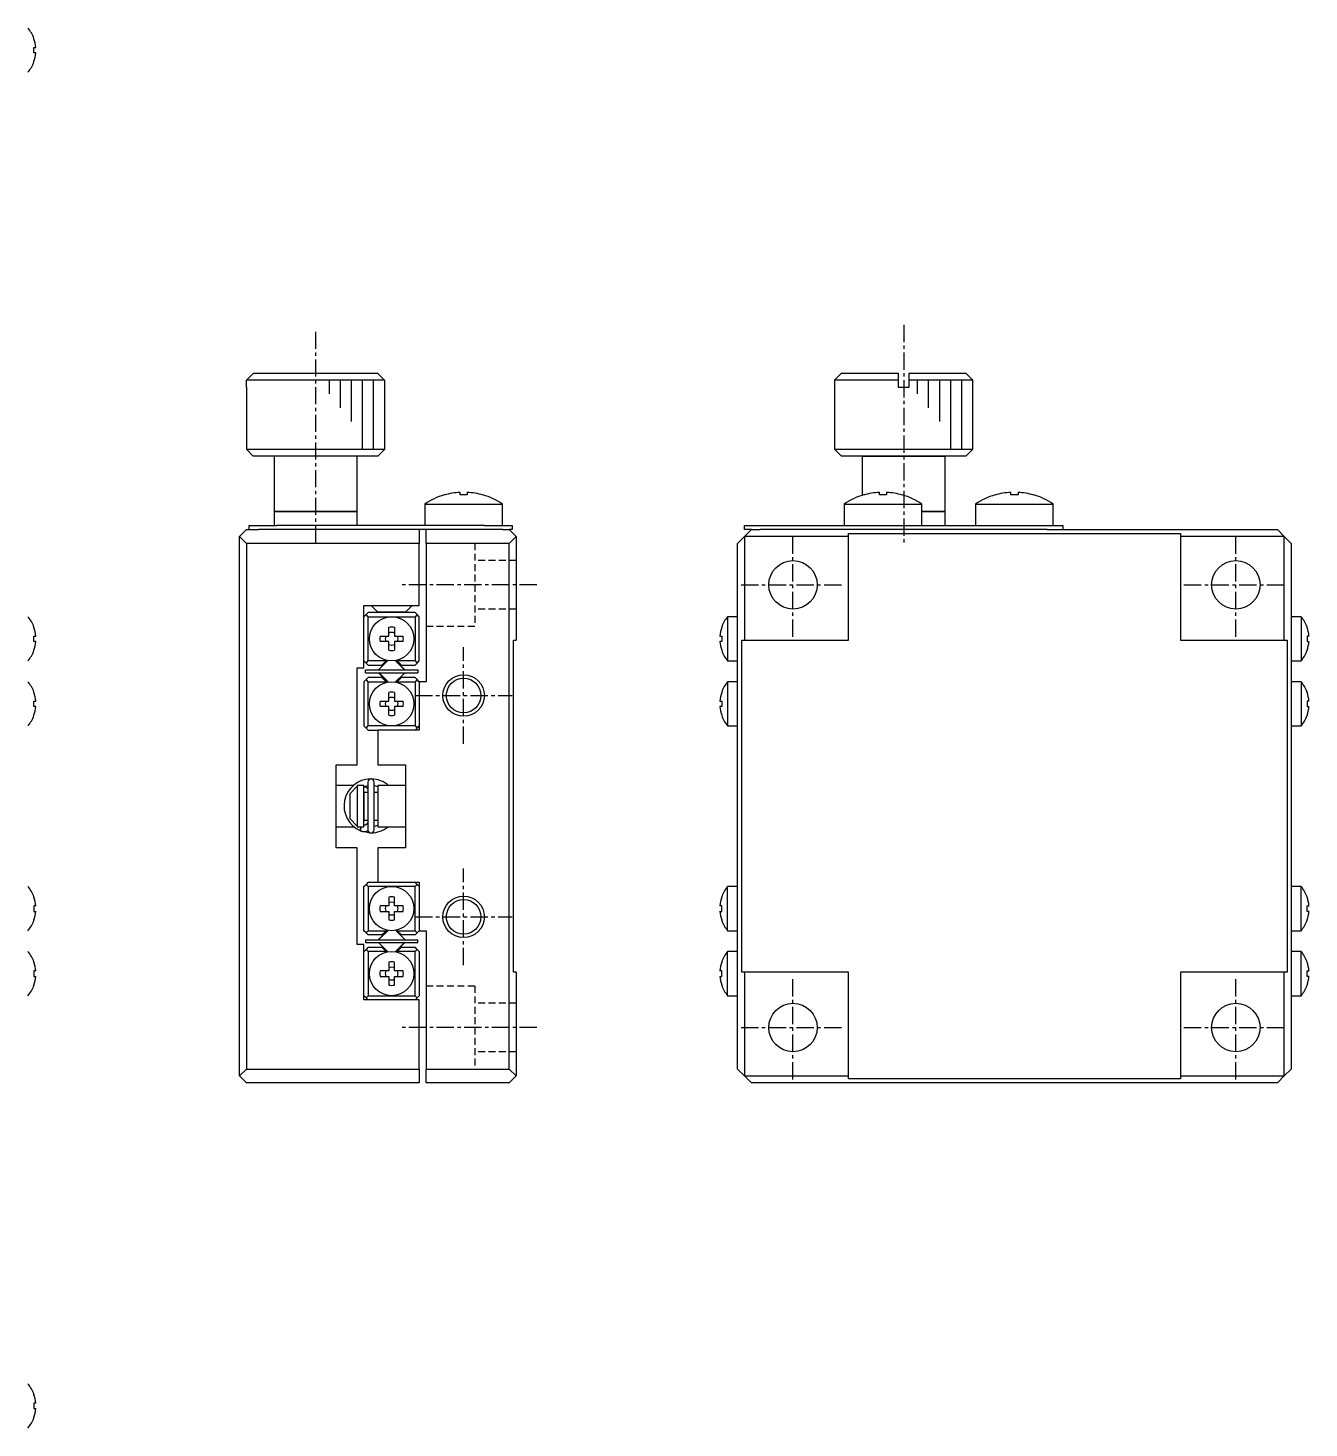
# Model space of a CAD drawing. Extents: x 10 to 217, y 10 to 135.
# Drawn here: x 124.9 to 217.4, y 26.2 to 127.4 of the extents above; entities that cross this region are included whole.
import ezdxf

# ---------------------------------------------------------------- set-up
doc = ezdxf.new("R2010")
doc.units = 0
doc.linetypes.add('CENTER', pattern=[2, 1.25, -0.25, 0.25, -0.25])
doc.linetypes.add('DASHED', pattern=[0.75, 0.5, -0.25])
doc.layers.get('0').update_dxf_attribs({"linetype": 'CONTINUOUS'})
doc.layers.add('CENTER', color=1, linetype='CENTER')

msp = doc.modelspace()

# ---------------------------------------------------------------- linework, layer by layer
at = {"color": 7, "linetype": 'CONTINUOUS'}
for p, q in [((125.31, 126.64), (125.31, 126.66)), ((125.31, 126.01), (125.45, 126.01)), ((125.31, 125.61), (125.31, 126.01)), ((125.45, 125.61), (125.31, 125.61)), ((125.31, 124.96), (125.31, 124.99)), ((140.68, 101.96), (141.18, 102.46)), ((141.18, 102.46), (150.14, 102.46)), ((150.14, 102.46), (150.65, 101.96)), ((183.66, 102.46), (183.16, 101.96)), ((183.66, 102.46), (187.76, 102.46)), ((187.76, 102.46), (187.76, 101.96)), ((188.56, 102.46), (192.66, 102.46)), ((188.56, 101.96), (188.56, 102.46)), ((193.16, 101.96), (192.66, 102.46)), ((140.66, 101.46), (140.68, 101.46)), ((140.66, 101.46), (140.66, 96.96)), ((150.65, 101.96), (140.68, 101.96)), ((140.68, 101.46), (140.68, 101.96)), ((150.65, 101.96), (150.65, 101.46)), ((150.65, 101.46), (150.66, 101.46)), ((150.66, 96.96), (150.66, 101.46)), ((187.76, 101.96), (183.16, 101.96)), ((183.16, 101.96), (183.16, 96.96)), ((187.76, 101.96), (187.76, 101.46)), ((187.76, 101.46), (188.56, 101.46)), ((193.16, 101.96), (188.56, 101.96)), ((188.56, 101.46), (188.56, 101.96)), ((193.16, 96.96), (193.16, 101.96)), ((140.66, 96.96), (150.66, 96.96)), ((140.66, 96.96), (141.16, 96.46)), ((150.16, 96.46), (141.16, 96.46)), ((142.66, 96.46), (142.66, 92.46)), ((148.66, 92.46), (148.66, 96.46)), ((150.16, 96.46), (150.66, 96.96)), ((183.16, 96.96), (188.16, 96.96)), ((183.16, 96.96), (183.66, 96.46)), ((185.16, 96.46), (183.66, 96.46)), ((188.16, 96.46), (183.66, 96.46)), ((191.16, 96.46), (185.16, 96.46)), ((185.16, 96.46), (188.16, 96.46)), ((185.16, 96.46), (185.16, 93.63)), ((188.16, 96.96), (193.16, 96.96)), ((192.66, 96.46), (188.16, 96.46)), ((188.16, 96.46), (191.16, 96.46)), ((192.66, 96.46), (191.16, 96.46)), ((191.16, 92.46), (191.16, 96.46)), ((192.66, 96.46), (193.16, 96.96)), ((154.96, 93.66), (154.96, 93.66)), ((156.1, 93.66), (156.1, 93.85)), ((156.62, 93.66), (156.1, 93.66)), ((156.62, 93.85), (156.62, 93.66)), ((157.76, 93.66), (157.76, 93.66)), ((185.26, 93.66), (185.26, 93.66)), ((186.4, 93.66), (186.4, 93.85)), ((186.92, 93.66), (186.4, 93.66)), ((186.92, 93.85), (186.92, 93.66)), ((188.06, 93.66), (188.06, 93.66)), ((194.76, 93.66), (194.76, 93.66)), ((195.9, 93.66), (195.9, 93.85)), ((196.42, 93.66), (195.9, 93.66)), ((196.42, 93.85), (196.42, 93.66)), ((197.56, 93.66), (197.56, 93.66)), ((142.66, 92.46), (148.66, 92.46)), ((148.66, 92.46), (142.66, 92.46)), ((142.66, 92.46), (142.66, 91.46)), ((148.66, 91.46), (148.66, 92.46)), ((153.56, 93), (159.16, 93)), ((153.56, 93), (153.56, 91.46)), ((159.16, 91.46), (159.16, 93)), ((183.86, 93), (186.66, 93)), ((183.86, 93), (183.86, 91.46)), ((186.66, 93), (189.46, 93)), ((189.46, 91.46), (189.46, 93)), ((189.46, 92.46), (191.16, 92.46)), ((191.16, 92.46), (189.46, 92.46)), ((191.16, 91.46), (191.16, 92.46)), ((193.36, 93), (196.16, 93)), ((193.36, 93), (193.36, 91.46)), ((196.16, 93), (198.96, 93)), ((198.96, 91.46), (198.96, 93)), ((140.66, 91.16), (140.16, 90.66)), ((140.66, 91.16), (141.54, 91.16)), ((140.86, 91.16), (140.86, 91.46)), ((140.86, 91.46), (142.86, 91.46)), ((142.86, 91.16), (141.54, 91.16)), ((157.86, 91.46), (142.86, 91.46)), ((157.86, 91.16), (142.86, 91.16)), ((153.16, 91.16), (153.16, 90.16)), ((153.66, 90.16), (153.66, 91.16)), ((157.86, 91.46), (159.86, 91.46)), ((159.19, 91.16), (157.86, 91.16)), ((159.19, 91.16), (159.66, 91.16)), ((159.86, 91.16), (159.66, 91.16)), ((159.66, 91.16), (160.16, 90.66)), ((159.86, 91.46), (159.86, 91.16)), ((176.66, 91.16), (176.66, 91.46)), ((176.66, 91.46), (178.66, 91.46)), ((177.16, 91.16), (176.66, 91.16)), ((177.16, 91.16), (176.66, 90.66)), ((177.16, 91.16), (177.79, 91.16)), ((178.66, 91.16), (177.79, 91.16)), ((178.66, 91.46), (197.66, 91.46)), ((197.66, 91.16), (178.66, 91.16)), ((197.66, 91.46), (199.66, 91.46)), ((198.53, 91.16), (197.66, 91.16)), ((198.53, 91.16), (215.16, 91.16)), ((199.66, 91.46), (199.66, 91.16)), ((215.66, 90.66), (215.16, 91.16)), ((140.16, 51.66), (140.16, 90.66)), ((140.16, 90.66), (140.66, 90.16)), ((140.66, 90.16), (140.66, 52.16)), ((153.16, 90.16), (140.66, 90.16)), ((153.16, 85.66), (153.16, 90.16)), ((153.66, 90.16), (153.66, 80.16)), ((159.66, 90.16), (153.66, 90.16)), ((160.16, 90.66), (159.66, 90.16)), ((159.66, 52.16), (159.66, 90.16)), ((160.16, 90.66), (160.16, 83.16)), ((176.66, 90.66), (176.16, 90.16)), ((176.16, 52.16), (176.16, 90.16)), ((184.16, 90.66), (176.66, 90.66)), ((176.66, 90.66), (176.66, 83.16)), ((184.16, 90.86), (208.16, 90.86)), ((184.16, 90.66), (184.16, 90.86)), ((184.16, 83.16), (184.16, 90.66)), ((208.16, 90.86), (208.16, 90.66)), ((215.66, 90.66), (208.16, 90.66)), ((208.16, 90.66), (208.16, 83.16)), ((215.66, 83.16), (215.66, 90.66)), ((216.16, 90.16), (215.66, 90.66)), ((216.16, 90.16), (216.16, 52.16)), ((149.16, 85.66), (153.16, 85.66)), ((149.16, 81.16), (149.16, 85.66)), ((149.31, 85.01), (149.16, 84.86)), ((149.31, 85.01), (149.46, 85.16)), ((149.46, 84.86), (149.31, 85.01)), ((152.86, 85.16), (149.46, 85.16)), ((149.68, 85.66), (149.91, 85.43)), ((149.91, 85.43), (150.16, 85.18)), ((151.16, 85.18), (150.16, 85.18)), ((152.16, 85.18), (151.16, 85.18)), ((152.16, 85.18), (152.41, 85.43)), ((152.41, 85.43), (152.64, 85.66)), ((152.86, 85.16), (153.01, 85.01)), ((153.01, 85.01), (152.86, 84.86)), ((153.16, 84.86), (153.01, 85.01)), ((125.31, 84.09), (125.31, 84.11)), ((149.46, 81.66), (149.46, 84.86)), ((149.46, 84.86), (151.16, 84.86)), ((150.96, 83.46), (150.96, 84.09)), ((151.16, 84.86), (152.86, 84.86)), ((151.36, 84.09), (151.36, 83.46)), ((152.86, 84.86), (152.86, 81.66)), ((153.16, 81.66), (153.16, 84.86)), ((175.01, 84.11), (175.01, 84.09)), ((175.44, 84.86), (175.44, 81.66)), ((176.16, 84.86), (175.44, 84.86)), ((216.88, 84.86), (216.16, 84.86)), ((216.88, 84.86), (216.88, 81.66)), ((217.31, 84.11), (217.31, 84.09)), ((125.31, 83.46), (125.45, 83.46)), ((125.31, 83.06), (125.31, 83.46)), ((125.45, 83.06), (125.31, 83.06)), ((150.34, 83.46), (150.96, 83.46)), ((150.96, 83.06), (150.34, 83.06)), ((150.96, 82.44), (150.96, 83.06)), ((151.36, 83.46), (151.99, 83.46)), ((151.36, 83.06), (151.36, 82.44)), ((151.99, 83.06), (151.36, 83.06)), ((159.96, 83.16), (160.16, 83.16)), ((159.96, 59.16), (159.96, 83.16)), ((174.88, 83.46), (175.01, 83.46)), ((175.01, 83.06), (174.88, 83.06)), ((175.01, 83.46), (175.01, 83.06)), ((176.46, 59.16), (176.46, 83.16)), ((176.46, 83.16), (176.66, 83.16)), ((176.66, 83.16), (184.16, 83.16)), ((208.16, 83.16), (215.66, 83.16)), ((215.66, 83.16), (215.86, 83.16)), ((215.86, 83.16), (215.86, 59.16)), ((217.45, 83.46), (217.31, 83.46)), ((217.31, 83.46), (217.31, 83.06)), ((217.31, 83.06), (217.45, 83.06)), ((125.31, 82.41), (125.31, 82.44)), ((175.01, 82.44), (175.01, 82.41)), ((217.31, 82.44), (217.31, 82.41)), ((148.66, 81.16), (149.16, 81.16)), ((148.66, 74.16), (148.66, 81.16)), ((149.16, 81.66), (149.31, 81.51)), ((149.26, 81.01), (153.06, 81.01)), ((149.26, 80.81), (149.26, 81.01)), ((149.31, 81.51), (149.46, 81.66)), ((149.46, 81.36), (149.31, 81.51)), ((150.76, 81.66), (149.46, 81.66)), ((149.46, 81.36), (150.46, 81.36)), ((150.88, 81.69), (150.26, 81.07)), ((150.76, 81.66), (150.46, 81.36)), ((150.8, 81.7), (150.76, 81.66)), ((151.68, 81.43), (151.42, 81.68)), ((152.06, 81.07), (151.45, 81.69)), ((151.56, 81.66), (151.52, 81.7)), ((152.86, 81.66), (151.56, 81.66)), ((151.86, 81.36), (151.56, 81.66)), ((152.06, 81.04), (151.68, 81.43)), ((151.86, 81.36), (152.86, 81.36)), ((152.86, 81.66), (153.01, 81.51)), ((153.01, 81.51), (152.86, 81.36)), ((153.01, 81.51), (153.16, 81.66)), ((153.06, 81.01), (153.06, 80.81)), ((175.44, 81.66), (176.16, 81.66)), ((216.16, 81.66), (216.88, 81.66)), ((149.31, 80.31), (149.16, 80.16)), ((149.16, 80.16), (149.16, 76.96)), ((149.26, 80.81), (153.06, 80.81)), ((149.31, 80.31), (149.46, 80.46)), ((149.46, 80.16), (149.31, 80.31)), ((150.46, 80.46), (149.46, 80.46)), ((149.46, 76.96), (149.46, 80.16)), ((149.46, 80.16), (150.76, 80.16)), ((150.26, 80.79), (150.91, 80.14)), ((150.26, 80.75), (150.88, 80.14)), ((150.46, 80.46), (150.76, 80.16)), ((150.76, 80.16), (150.8, 80.12)), ((151.45, 80.14), (152.06, 80.75)), ((151.52, 80.12), (151.56, 80.16)), ((151.56, 80.16), (151.86, 80.46)), ((151.56, 80.16), (152.86, 80.16)), ((152.86, 80.46), (151.86, 80.46)), ((152.86, 80.46), (153.01, 80.31)), ((153.01, 80.31), (152.86, 80.16)), ((152.86, 80.16), (152.86, 76.96)), ((153.16, 80.16), (153.01, 80.31)), ((153.16, 80.16), (153.16, 76.66)), ((153.66, 80.16), (153.16, 80.16)), ((175.44, 80.16), (175.44, 78.56)), ((176.16, 80.16), (175.44, 80.16)), ((216.88, 80.16), (216.16, 80.16)), ((216.88, 80.16), (216.88, 78.56)), ((125.31, 79.39), (125.31, 79.41)), ((150.96, 78.76), (150.96, 79.39)), ((151.36, 79.39), (151.36, 78.76)), ((175.01, 79.41), (175.01, 79.39)), ((217.31, 79.41), (217.31, 79.39)), ((125.31, 78.76), (125.45, 78.76)), ((125.31, 78.36), (125.31, 78.76)), ((125.45, 78.36), (125.31, 78.36)), ((150.34, 78.76), (150.96, 78.76)), ((150.96, 78.36), (150.34, 78.36)), ((150.96, 77.74), (150.96, 78.36)), ((151.36, 78.76), (151.99, 78.76)), ((151.36, 78.36), (151.36, 77.74)), ((151.99, 78.36), (151.36, 78.36)), ((174.88, 78.76), (175.01, 78.76)), ((175.01, 78.36), (174.88, 78.36)), ((175.01, 78.76), (175.01, 78.36)), ((175.44, 78.56), (175.44, 76.96)), ((216.88, 78.56), (216.88, 76.96)), ((217.45, 78.76), (217.31, 78.76)), ((217.31, 78.76), (217.31, 78.36)), ((217.31, 78.36), (217.45, 78.36)), ((125.31, 77.71), (125.31, 77.74)), ((149.16, 76.96), (149.31, 76.81)), ((149.31, 76.81), (149.46, 76.96)), ((151.16, 76.96), (149.46, 76.96)), ((152.86, 76.96), (151.16, 76.96)), ((152.86, 76.96), (153.01, 76.81)), ((153.01, 76.81), (153.16, 76.96)), ((175.01, 77.74), (175.01, 77.71)), ((175.44, 76.96), (176.16, 76.96)), ((216.16, 76.96), (216.88, 76.96)), ((217.31, 77.74), (217.31, 77.71)), ((149.46, 76.66), (149.31, 76.81)), ((149.46, 76.66), (150.16, 76.66)), ((153.16, 76.66), (150.16, 76.66)), ((150.16, 76.66), (150.16, 74.16)), ((153.01, 76.81), (152.86, 76.66)), ((147.16, 74.16), (148.66, 74.16)), ((147.16, 68.16), (147.16, 74.16)), ((150.16, 74.16), (152.16, 74.16)), ((152.16, 74.16), (152.16, 72.24)), ((148.89, 72.96), (148.87, 72.96)), ((148.88, 72.96), (148.88, 72.96)), ((148.95, 72.99), (148.89, 72.96)), ((149.44, 72.9), (149.44, 69.45)), ((149.89, 69.45), (149.89, 72.9)), ((148.4, 72.66), (147.16, 72.66)), ((148.16, 72.08), (148.66, 72.61)), ((148.16, 70.25), (148.16, 72.08)), ((148.66, 72.66), (148.66, 72.61)), ((149.16, 72.66), (148.66, 72.66)), ((148.66, 72.61), (148.66, 69.72)), ((149.16, 72.16), (149.16, 72.66)), ((149.16, 69.66), (149.16, 72.66)), ((149.16, 72.59), (149.44, 72.66)), ((149.16, 72.57), (149.17, 72.57)), ((149.16, 72.16), (149.16, 70.16)), ((149.16, 70.16), (149.16, 72.16)), ((149.44, 72.16), (149.16, 72.16)), ((149.17, 72.57), (149.19, 72.57)), ((149.19, 72.57), (149.2, 72.57)), ((149.2, 72.57), (149.21, 72.57)), ((149.21, 72.57), (149.23, 72.57)), ((149.23, 72.57), (149.24, 72.57)), ((149.24, 72.57), (149.25, 72.56)), ((149.25, 72.56), (149.27, 72.56)), ((149.27, 72.56), (149.28, 72.55)), ((149.28, 72.55), (149.29, 72.55)), ((149.29, 72.55), (149.3, 72.54)), ((149.3, 72.54), (149.31, 72.53)), ((149.31, 72.53), (149.33, 72.53)), ((149.33, 72.53), (149.34, 72.52)), ((149.34, 72.52), (149.35, 72.51)), ((149.35, 72.51), (149.36, 72.5)), ((149.36, 72.5), (149.37, 72.49)), ((149.37, 72.49), (149.38, 72.48)), ((149.38, 72.48), (149.38, 72.47)), ((149.38, 72.47), (149.39, 72.46)), ((149.39, 72.46), (149.4, 72.45)), ((149.4, 72.45), (149.41, 72.44)), ((149.41, 72.44), (149.41, 72.42)), ((149.41, 72.42), (149.42, 72.41)), ((149.42, 72.41), (149.42, 72.4)), ((149.42, 72.4), (149.43, 72.39)), ((149.43, 72.39), (149.43, 72.37)), ((149.43, 72.37), (149.43, 72.36)), ((149.43, 72.36), (149.44, 72.35)), ((149.44, 72.35), (149.44, 72.33)), ((149.44, 72.33), (149.44, 72.32)), ((149.44, 72.32), (149.44, 72.31)), ((149.44, 72.31), (149.44, 72.3)), ((149.89, 72.66), (150.16, 72.59)), ((150.16, 72.16), (149.89, 72.16)), ((150.16, 72.66), (150.16, 69.66)), ((152.16, 72.66), (150.16, 72.66)), ((152.16, 72.24), (152.16, 70.09)), ((148.66, 69.72), (148.16, 70.25)), ((148.16, 70.24), (148.16, 70.25)), ((149.16, 69.66), (149.16, 70.16)), ((149.16, 70.16), (149.44, 70.16)), ((149.33, 69.84), (149.32, 69.83)), ((149.34, 69.84), (149.33, 69.84)), ((149.35, 69.85), (149.34, 69.84)), ((149.36, 69.86), (149.35, 69.85)), ((149.37, 69.87), (149.36, 69.86)), ((149.38, 69.88), (149.37, 69.87)), ((149.39, 69.89), (149.38, 69.88)), ((149.4, 69.9), (149.39, 69.89)), ((149.41, 69.93), (149.4, 69.92)), ((149.4, 69.92), (149.4, 69.9)), ((149.42, 69.94), (149.41, 69.93)), ((149.43, 69.96), (149.42, 69.95)), ((149.42, 69.95), (149.42, 69.94)), ((149.44, 70), (149.43, 69.99)), ((149.43, 69.99), (149.43, 69.98)), ((149.43, 69.98), (149.43, 69.96)), ((149.44, 70.06), (149.44, 70.04)), ((149.44, 70.04), (149.44, 70.03)), ((149.44, 70.03), (149.44, 70.02)), ((149.44, 70.02), (149.44, 70)), ((149.89, 70.16), (150.16, 70.16)), ((152.16, 70.09), (152.16, 68.16)), ((147.16, 69.66), (148.44, 69.66)), ((148.44, 69.66), (148.44, 69.66)), ((148.44, 69.66), (148.44, 69.66)), ((148.66, 69.72), (148.66, 69.66)), ((148.66, 69.66), (149.16, 69.66)), ((148.85, 69.41), (148.88, 69.39)), ((148.88, 69.4), (148.96, 69.66)), ((148.89, 69.43), (148.88, 69.43)), ((148.88, 69.43), (148.88, 69.42)), ((148.88, 69.42), (148.88, 69.41)), ((148.88, 69.41), (148.88, 69.4)), ((148.88, 69.4), (148.88, 69.39)), ((148.88, 69.4), (148.88, 69.4)), ((148.88, 69.39), (148.88, 69.39)), ((148.88, 69.39), (148.89, 69.39)), ((148.9, 69.48), (148.89, 69.47)), ((148.89, 69.47), (148.89, 69.46)), ((148.89, 69.46), (148.89, 69.45)), ((148.89, 69.45), (148.89, 69.43)), ((148.89, 69.39), (148.92, 69.38)), ((148.91, 69.51), (148.9, 69.5)), ((148.9, 69.5), (148.9, 69.48)), ((148.92, 69.55), (148.91, 69.53)), ((148.91, 69.53), (148.91, 69.51)), ((148.93, 69.56), (148.92, 69.55)), ((148.92, 69.38), (148.95, 69.37)), ((148.94, 69.6), (148.93, 69.58)), ((148.93, 69.58), (148.93, 69.56)), ((148.95, 69.61), (148.94, 69.6)), ((148.94, 69.37), (149.64, 69.23)), ((148.96, 69.63), (148.95, 69.61)), ((148.95, 69.37), (148.98, 69.36)), ((148.96, 69.66), (148.96, 69.66)), ((148.97, 69.66), (148.96, 69.65)), ((148.96, 69.65), (148.96, 69.63)), ((148.98, 69.36), (149.02, 69.35)), ((149.02, 69.35), (149.05, 69.34)), ((149.05, 69.34), (149.09, 69.34)), ((149.09, 69.34), (149.13, 69.33)), ((149.13, 69.33), (149.16, 69.33)), ((149.17, 69.78), (149.16, 69.78)), ((149.16, 69.33), (149.2, 69.33)), ((149.18, 69.78), (149.17, 69.78)), ((149.19, 69.78), (149.18, 69.78)), ((149.21, 69.78), (149.19, 69.78)), ((149.2, 69.33), (149.23, 69.33)), ((149.22, 69.79), (149.21, 69.78)), ((149.24, 69.79), (149.22, 69.79)), ((149.23, 69.33), (149.27, 69.34)), ((149.25, 69.79), (149.24, 69.79)), ((149.26, 69.8), (149.25, 69.79)), ((149.27, 69.8), (149.26, 69.8)), ((149.29, 69.81), (149.27, 69.8)), ((149.27, 69.34), (149.3, 69.34)), ((149.3, 69.81), (149.29, 69.81)), ((149.31, 69.82), (149.3, 69.81)), ((149.3, 69.34), (149.34, 69.35)), ((149.32, 69.83), (149.31, 69.82)), ((149.34, 69.35), (149.37, 69.36)), ((149.37, 69.36), (149.41, 69.37)), ((149.41, 69.37), (149.44, 69.38)), ((149.44, 69.38), (149.45, 69.39)), ((150.16, 69.76), (149.89, 69.69)), ((150.16, 69.66), (152.16, 69.66)), ((148.66, 68.16), (147.16, 68.16)), ((148.66, 61.16), (148.66, 68.16)), ((150.16, 68.16), (150.16, 65.66)), ((152.16, 68.16), (150.16, 68.16)), ((149.16, 65.36), (149.31, 65.51)), ((149.16, 62.16), (149.16, 65.36)), ((149.46, 65.66), (149.31, 65.51)), ((149.31, 65.51), (149.46, 65.36)), ((149.46, 65.66), (150.16, 65.66)), ((149.46, 65.36), (149.46, 62.16)), ((151.16, 65.36), (149.46, 65.36)), ((150.16, 65.66), (153.16, 65.66)), ((152.86, 65.36), (151.16, 65.36)), ((153.01, 65.51), (152.86, 65.66)), ((152.86, 65.36), (153.01, 65.51)), ((152.86, 62.16), (152.86, 65.36)), ((153.01, 65.51), (153.16, 65.36)), ((153.16, 65.66), (153.16, 62.16)), ((175.44, 63.76), (175.44, 65.36)), ((176.16, 65.36), (175.44, 65.36)), ((216.88, 65.36), (216.16, 65.36)), ((216.88, 63.76), (216.88, 65.36)), ((125.31, 64.61), (125.31, 64.59)), ((125.45, 63.96), (125.31, 63.96)), ((125.31, 63.96), (125.31, 63.56)), ((150.96, 63.96), (150.34, 63.96)), ((150.96, 64.59), (150.96, 63.96)), ((151.36, 63.96), (151.36, 64.59)), ((151.99, 63.96), (151.36, 63.96)), ((175.01, 63.96), (174.88, 63.96)), ((175.01, 64.59), (175.01, 64.61)), ((175.01, 63.56), (175.01, 63.96)), ((175.44, 62.16), (175.44, 63.76)), ((216.88, 62.16), (216.88, 63.76)), ((217.31, 64.59), (217.31, 64.61)), ((217.31, 63.96), (217.45, 63.96)), ((217.31, 63.56), (217.31, 63.96)), ((125.31, 63.56), (125.45, 63.56)), ((125.31, 62.94), (125.31, 62.91)), ((150.34, 63.56), (150.96, 63.56)), ((150.96, 63.56), (150.96, 62.94)), ((151.36, 62.94), (151.36, 63.56)), ((151.36, 63.56), (151.99, 63.56)), ((174.88, 63.56), (175.01, 63.56)), ((175.01, 62.91), (175.01, 62.94)), ((217.45, 63.56), (217.31, 63.56)), ((217.31, 62.91), (217.31, 62.94)), ((149.31, 62.01), (149.16, 62.16)), ((149.46, 62.16), (149.31, 62.01)), ((149.31, 62.01), (149.46, 61.86)), ((149.46, 62.16), (150.76, 62.16)), ((150.46, 61.86), (149.46, 61.86)), ((150.88, 62.19), (150.26, 61.57)), ((150.26, 61.54), (150.91, 62.18)), ((150.46, 61.86), (150.76, 62.16)), ((150.76, 62.16), (150.8, 62.2)), ((152.06, 61.57), (151.45, 62.19)), ((151.52, 62.2), (151.56, 62.16)), ((151.56, 62.16), (152.86, 62.16)), ((151.56, 62.16), (151.86, 61.86)), ((152.86, 61.86), (151.86, 61.86)), ((153.01, 62.01), (152.86, 62.16)), ((152.86, 61.86), (153.01, 62.01)), ((153.16, 62.16), (153.01, 62.01)), ((153.16, 62.16), (153.66, 62.16)), ((153.66, 62.16), (153.66, 52.16)), ((175.44, 62.16), (176.16, 62.16)), ((216.16, 62.16), (216.88, 62.16)), ((149.16, 61.16), (148.66, 61.16)), ((149.16, 57.16), (149.16, 61.16)), ((149.16, 60.66), (149.31, 60.81)), ((149.26, 61.51), (153.06, 61.51)), ((149.26, 61.51), (149.26, 61.31)), ((149.26, 61.31), (153.06, 61.31)), ((149.46, 60.96), (149.31, 60.81)), ((149.31, 60.81), (149.46, 60.66)), ((149.46, 60.96), (150.46, 60.96)), ((150.26, 61.25), (150.88, 60.64)), ((150.76, 60.66), (150.46, 60.96)), ((151.68, 60.9), (151.42, 60.64)), ((151.45, 60.64), (152.06, 61.25)), ((151.86, 60.96), (151.56, 60.66)), ((152.06, 61.29), (151.68, 60.9)), ((151.86, 60.96), (152.86, 60.96)), ((153.01, 60.81), (152.86, 60.96)), ((152.86, 60.66), (153.01, 60.81)), ((153.01, 60.81), (153.16, 60.66)), ((153.06, 61.31), (153.06, 61.51)), ((125.31, 59.91), (125.31, 59.89)), ((149.46, 60.66), (149.46, 57.46)), ((150.76, 60.66), (149.46, 60.66)), ((150.8, 60.62), (150.76, 60.66)), ((150.96, 59.89), (150.96, 59.26)), ((151.36, 59.26), (151.36, 59.89)), ((151.56, 60.66), (151.52, 60.62)), ((152.86, 60.66), (151.56, 60.66)), ((152.86, 57.46), (152.86, 60.66)), ((153.16, 60.66), (153.16, 57.46)), ((175.01, 59.89), (175.01, 59.91)), ((175.44, 57.46), (175.44, 60.66)), ((176.16, 60.66), (175.44, 60.66)), ((216.88, 60.66), (216.16, 60.66)), ((216.88, 57.46), (216.88, 60.66)), ((217.31, 59.89), (217.31, 59.91)), ((125.45, 59.26), (125.31, 59.26)), ((125.31, 59.26), (125.31, 58.86)), ((125.31, 58.86), (125.45, 58.86)), ((150.96, 59.26), (150.34, 59.26)), ((150.34, 58.86), (150.96, 58.86)), ((150.96, 58.86), (150.96, 58.24)), ((151.99, 59.26), (151.36, 59.26)), ((151.36, 58.24), (151.36, 58.86)), ((151.36, 58.86), (151.99, 58.86)), ((160.16, 59.16), (159.96, 59.16)), ((160.16, 59.16), (160.16, 51.66)), ((175.01, 59.26), (174.88, 59.26)), ((174.88, 58.86), (175.01, 58.86)), ((175.01, 58.86), (175.01, 59.26)), ((176.66, 59.16), (176.46, 59.16)), ((176.66, 59.16), (176.66, 51.66)), ((184.16, 59.16), (176.66, 59.16)), ((184.16, 51.66), (184.16, 59.16)), ((208.16, 59.16), (208.16, 51.66)), ((215.66, 59.16), (208.16, 59.16)), ((215.66, 51.66), (215.66, 59.16)), ((215.86, 59.16), (215.66, 59.16)), ((217.31, 59.26), (217.45, 59.26)), ((217.31, 58.86), (217.31, 59.26)), ((217.45, 58.86), (217.31, 58.86)), ((125.31, 58.24), (125.31, 58.21)), ((175.01, 58.21), (175.01, 58.24)), ((217.31, 58.21), (217.31, 58.24)), ((149.31, 57.31), (149.16, 57.46)), ((153.16, 57.16), (149.16, 57.16)), ((149.46, 57.46), (149.31, 57.31)), ((149.31, 57.31), (149.46, 57.16)), ((149.46, 57.46), (151.16, 57.46)), ((151.16, 57.46), (152.86, 57.46)), ((153.01, 57.31), (152.86, 57.46)), ((152.86, 57.16), (153.01, 57.31)), ((153.16, 57.46), (153.01, 57.31)), ((153.16, 52.16), (153.16, 57.16)), ((175.44, 57.46), (176.16, 57.46)), ((216.16, 57.46), (216.88, 57.46)), ((140.66, 52.16), (140.16, 51.66)), ((140.16, 51.66), (140.66, 51.16)), ((140.66, 52.16), (153.16, 52.16)), ((153.16, 52.16), (153.16, 51.16)), ((153.66, 52.16), (159.66, 52.16)), ((153.66, 51.16), (153.66, 52.16)), ((159.66, 52.16), (160.16, 51.66)), ((160.16, 51.66), (159.66, 51.16)), ((176.16, 52.16), (176.66, 51.66)), ((176.66, 51.66), (177.16, 51.16)), ((176.66, 51.66), (184.16, 51.66)), ((184.16, 51.46), (184.16, 51.66)), ((208.16, 51.66), (208.16, 51.46)), ((208.16, 51.66), (215.66, 51.66)), ((215.16, 51.16), (215.66, 51.66)), ((215.66, 51.66), (216.16, 52.16)), ((153.16, 51.16), (140.66, 51.16)), ((159.66, 51.16), (153.66, 51.16)), ((215.16, 51.16), (177.16, 51.16)), ((208.16, 51.46), (184.16, 51.46)), ((125.31, 28.66), (125.31, 28.64)), ((125.31, 28.01), (125.31, 27.61)), ((125.45, 28.01), (125.31, 28.01)), ((125.31, 27.61), (125.45, 27.61)), ((125.31, 26.99), (125.31, 26.96))]:
    msp.add_line(p, q, dxfattribs=at)
at = {"color": 3, "linetype": 'CONTINUOUS'}
for p, q in [((146.66, 100.96), (146.66, 101.96)), ((147.46, 99.96), (147.46, 101.96)), ((148.26, 98.96), (148.26, 101.96)), ((149.06, 96.96), (149.06, 101.96)), ((149.86, 96.96), (149.86, 101.96)), ((189.16, 100.96), (189.16, 101.96)), ((189.96, 99.96), (189.96, 101.96)), ((190.76, 98.96), (190.76, 101.96)), ((191.56, 96.96), (191.56, 101.96)), ((192.36, 96.96), (192.36, 101.96))]:
    msp.add_line(p, q, dxfattribs=at)
at = {"color": 3, "linetype": 'DASHED'}
for p, q in [((157.16, 90.16), (157.16, 84.16)), ((160.16, 88.91), (157.16, 88.91)), ((160.16, 85.41), (157.16, 85.41)), ((157.16, 84.16), (153.66, 84.16)), ((157.16, 58.16), (153.66, 58.16)), ((157.16, 58.16), (157.16, 52.16)), ((160.16, 56.91), (157.16, 56.91)), ((160.16, 53.41), (157.16, 53.41))]:
    msp.add_line(p, q, dxfattribs=at)
at = {"color": 7, "linetype": 'CONTINUOUS'}
for centre, radius in [((180.16, 87.16), 1.75), ((212.16, 87.16), 1.75), ((151.16, 83.26), 1.6), ((151.16, 78.56), 1.6), ((156.36, 79.16), 1.25), ((151.16, 63.76), 1.6), ((156.36, 63.16), 1.25), ((151.16, 59.06), 1.6), ((180.16, 55.16), 1.75), ((212.16, 55.16), 1.75)]:
    msp.add_circle(centre, radius, dxfattribs=at)
at = {"color": 3, "linetype": 'CONTINUOUS'}
for centre in [(156.36, 79.16), (156.36, 63.16)]:
    msp.add_circle(centre, 1.5, dxfattribs=at)
at = {"color": 7, "linetype": 'CONTINUOUS'}
for centre, radius, start, end in [((122.96, 125.81), 2.5, 19.8769, 39.7918), ((122.96, 125.81), 2.49, 4.6034, 19.3609), ((122.96, 125.81), 2.49, 340.6391, 355.3966), ((122.96, 125.81), 2.5, 320.2082, 340.1231), ((156.36, 88.86), 5, 106.2858, 124.0558), ((156.36, 88.86), 4.99, 92.9848, 106.2726), ((156.36, 88.86), 4.99, 73.7274, 87.0152), ((156.36, 88.86), 5, 55.9442, 73.7142), ((186.66, 88.86), 5, 106.2858, 124.0558), ((186.66, 88.86), 4.99, 92.9848, 106.2726), ((186.66, 88.86), 4.99, 73.7274, 87.0152), ((186.66, 88.86), 5, 55.9442, 73.7142), ((196.16, 88.86), 5, 106.2858, 124.0558), ((196.16, 88.86), 4.99, 92.9848, 106.2726), ((196.16, 88.86), 4.99, 73.7274, 87.0152), ((196.16, 88.86), 5, 55.9442, 73.7142), ((122.96, 83.26), 2.5, 19.8769, 39.7918), ((122.96, 83.26), 2.49, 4.6034, 19.3609), ((151.16, 83.26), 0.85, 76.391, 103.609), ((177.36, 83.26), 2.49, 160.6391, 175.3966), ((177.36, 83.26), 2.5, 140.2082, 160.1231), ((214.96, 83.26), 2.5, 19.8769, 39.7918), ((214.96, 83.26), 2.49, 4.6034, 19.3609), ((122.96, 83.26), 2.49, 340.6391, 355.3966), ((151.16, 83.26), 0.85, 166.391, 193.609), ((151.16, 83.26), 0.459, 154.1861, 205.8139), ((151.16, 83.26), 0.459, 64.1861, 115.8139), ((151.16, 83.26), 0.459, 334.1861, 25.8139), ((151.16, 83.26), 0.85, 346.391, 13.609), ((177.36, 83.26), 2.49, 184.6034, 199.3609), ((214.96, 83.26), 2.49, 340.6391, 355.3966), ((122.96, 83.26), 2.5, 320.2082, 340.1231), ((151.16, 83.26), 0.459, 244.1861, 295.8139), ((151.16, 83.26), 0.85, 256.391, 283.609), ((177.36, 83.26), 2.5, 199.8769, 219.7918), ((214.96, 83.26), 2.5, 320.2082, 340.1231), ((150.4, 80.93), 0.2, 135, 155.6939), ((151.92, 80.93), 0.2, 24.3061, 45), ((151.92, 80.89), 0.2, 36.0427, 45), ((122.96, 78.56), 2.5, 19.8769, 39.7918), ((150.4, 80.89), 0.2, 204.3061, 225), ((150.4, 80.93), 0.2, 216.0427, 225), ((151.92, 80.89), 0.2, 315, 335.6939), ((177.36, 78.56), 2.5, 140.2082, 160.1231), ((214.96, 78.56), 2.5, 19.8769, 39.7918), ((122.96, 78.56), 2.49, 4.6034, 19.3609), ((151.16, 78.56), 0.85, 76.391, 103.609), ((151.16, 78.56), 0.459, 64.1861, 115.8139), ((177.36, 78.56), 2.49, 160.6391, 175.3966), ((214.96, 78.56), 2.49, 4.6034, 19.3609), ((122.96, 78.56), 2.49, 340.6391, 355.3966), ((151.16, 78.56), 0.85, 166.391, 193.609), ((151.16, 78.56), 0.459, 154.1861, 205.8139), ((151.16, 78.56), 0.459, 244.1861, 295.8139), ((151.16, 78.56), 0.459, 334.1861, 25.8139), ((151.16, 78.56), 0.85, 346.391, 13.609), ((177.36, 78.56), 2.49, 184.6034, 199.3609), ((214.96, 78.56), 2.49, 340.6391, 355.3966), ((122.96, 78.56), 2.5, 320.2082, 340.1231), ((151.16, 78.56), 0.85, 256.391, 283.609), ((177.36, 78.56), 2.5, 199.8769, 219.7918), ((214.96, 78.56), 2.5, 320.2082, 340.1231), ((149.67, 71.18), 1.95, 90.8908, 246.3781), ((149.67, 72.9), 0.225, 0, 180), ((149.67, 71.18), 1.95, 49.5969, 89.1664), ((149.67, 69.45), 0.225, 180, 0), ((149.66, 71.18), 1.95, 270.8024, 308.8769), ((122.96, 63.76), 2.5, 19.8769, 39.7918), ((177.36, 63.76), 2.5, 140.2082, 160.1231), ((214.96, 63.76), 2.5, 19.8769, 39.7918), ((122.96, 63.76), 2.49, 4.6034, 19.3609), ((151.16, 63.76), 0.85, 166.391, 193.609), ((151.16, 63.76), 0.459, 154.1861, 205.8139), ((151.16, 63.76), 0.85, 76.391, 103.609), ((151.16, 63.76), 0.459, 64.1861, 115.8139), ((151.16, 63.76), 0.459, 334.1861, 25.8139), ((151.16, 63.76), 0.85, 346.391, 13.609), ((177.36, 63.76), 2.49, 160.6391, 175.3966), ((214.96, 63.76), 2.49, 4.6034, 19.3609), ((122.96, 63.76), 2.5, 320.2082, 340.1231), ((122.96, 63.76), 2.49, 340.6391, 355.3966), ((151.16, 63.76), 0.459, 244.1861, 295.8139), ((151.16, 63.76), 0.85, 256.391, 283.609), ((177.36, 63.76), 2.49, 184.6034, 199.3609), ((177.36, 63.76), 2.5, 199.8769, 219.7918), ((214.96, 63.76), 2.5, 320.2082, 340.1231), ((214.96, 63.76), 2.49, 340.6391, 355.3966), ((150.4, 61.43), 0.2, 135, 155.6939), ((150.4, 61.39), 0.2, 204.3061, 225), ((150.4, 61.39), 0.2, 135, 143.9573), ((151.92, 61.43), 0.2, 24.3061, 45), ((151.92, 61.43), 0.2, 315, 323.9573), ((151.92, 61.39), 0.2, 315, 335.6939), ((122.96, 59.06), 2.5, 19.8769, 39.7918), ((122.96, 59.06), 2.49, 4.6034, 19.3609), ((151.16, 59.06), 0.85, 76.391, 103.609), ((177.36, 59.06), 2.49, 160.6391, 175.3966), ((177.36, 59.06), 2.5, 140.2082, 160.1231), ((214.96, 59.06), 2.5, 19.8769, 39.7918), ((214.96, 59.06), 2.49, 4.6034, 19.3609), ((122.96, 59.06), 2.49, 340.6391, 355.3966), ((151.16, 59.06), 0.85, 166.391, 193.609), ((151.16, 59.06), 0.459, 154.1861, 205.8139), ((151.16, 59.06), 0.459, 64.1861, 115.8139), ((151.16, 59.06), 0.459, 334.1861, 25.8139), ((151.16, 59.06), 0.85, 346.391, 13.609), ((177.36, 59.06), 2.49, 184.6034, 199.3609), ((214.96, 59.06), 2.49, 340.6391, 355.3966), ((122.96, 59.06), 2.5, 320.2082, 340.1231), ((151.16, 59.06), 0.459, 244.1861, 295.8139), ((151.16, 59.06), 0.85, 256.391, 283.609), ((177.36, 59.06), 2.5, 199.8769, 219.7918), ((214.96, 59.06), 2.5, 320.2082, 340.1231), ((122.96, 27.81), 2.5, 19.8769, 39.7918), ((122.96, 27.81), 2.49, 4.6034, 19.3609), ((122.96, 27.81), 2.49, 340.6391, 355.3966), ((122.96, 27.81), 2.5, 320.2082, 340.1231)]:
    msp.add_arc(centre, radius, start, end, dxfattribs=at)
at = {"layer": 'CENTER', "color": 1, "linetype": 'CENTER'}
for p, q in [((145.66, 105.46), (145.66, 89.96)), ((188.16, 105.96), (188.16, 89.96)), ((180.16, 83.41), (180.16, 90.91)), ((212.16, 83.41), (212.16, 90.91)), ((161.66, 87.16), (151.66, 87.16)), ((176.41, 87.16), (183.91, 87.16)), ((208.41, 87.16), (215.91, 87.16)), ((156.36, 75.66), (156.36, 82.66)), ((156.36, 75.66), (156.36, 82.66)), ((152.86, 79.16), (159.86, 79.16)), ((152.86, 79.16), (159.86, 79.16)), ((156.36, 59.66), (156.36, 66.66)), ((152.86, 63.16), (159.86, 63.16)), ((180.16, 51.41), (180.16, 58.91)), ((212.16, 51.41), (212.16, 58.91)), ((161.66, 55.16), (151.66, 55.16)), ((176.41, 55.16), (183.91, 55.16)), ((208.41, 55.16), (215.91, 55.16))]:
    msp.add_line(p, q, dxfattribs=at)

doc.saveas('drawing.dxf')
